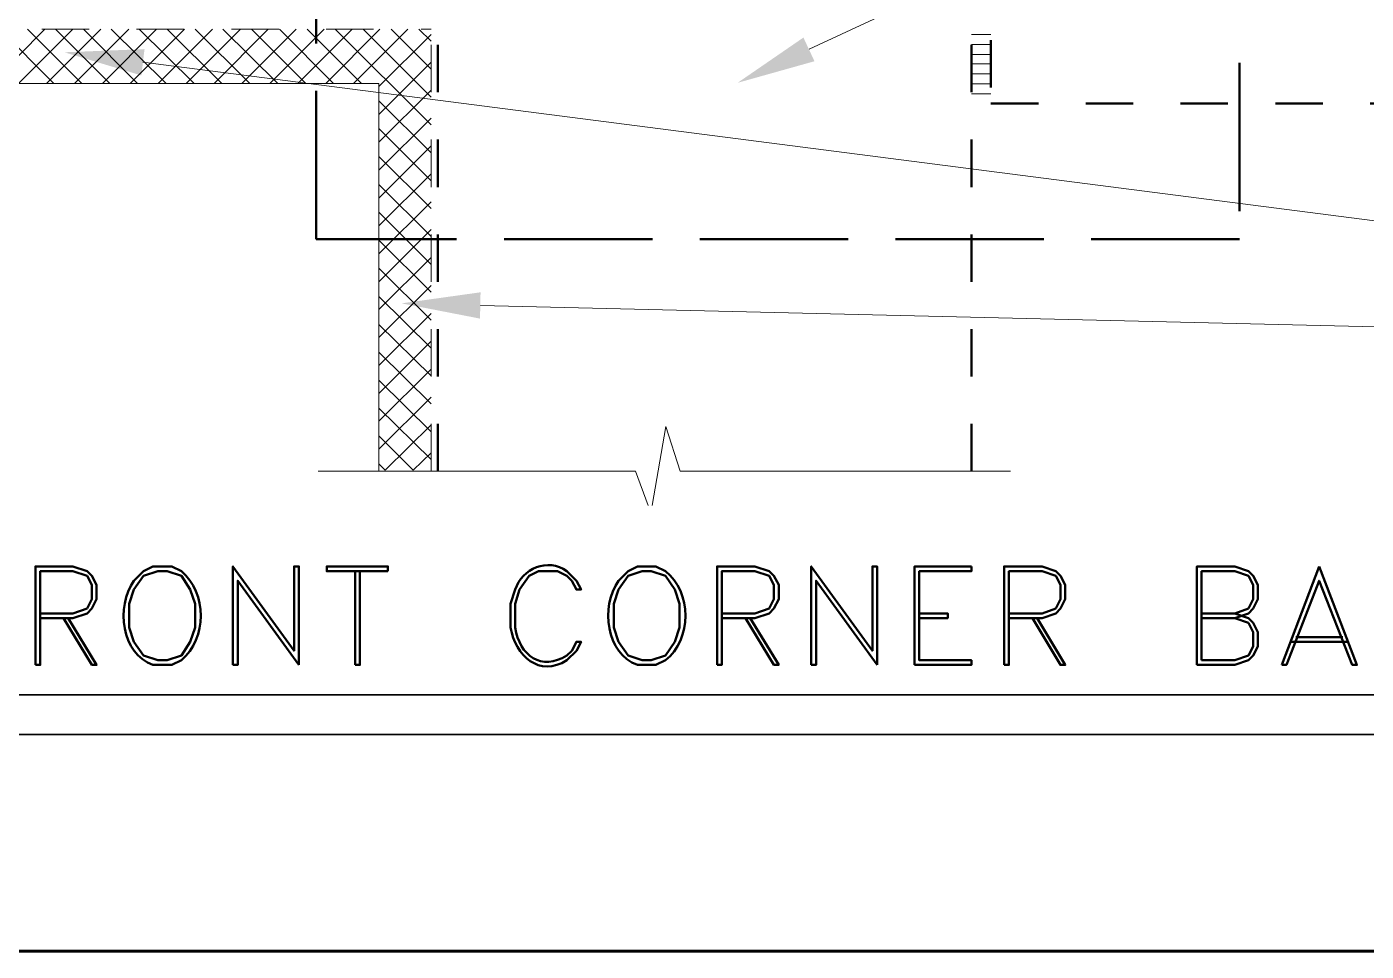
# Model space of a CAD drawing. Header units: inches. Extents: x 5 to 516, y -193 to 129.
# Drawn here: x 76.676 to 79.502, y -192.186 to -190.234 of the extents above; entities that cross this region are included whole.
import ezdxf

# ---------------------------------------------------------------- set-up
doc = ezdxf.new("R2010")
doc.units = ezdxf.units.IN
doc.header["$MEASUREMENT"] = 0
doc.linetypes.add('PDF_IMPORT', pattern=[1, 0.8, -0.2])
doc.layers.add('PDF8_Geometry', color=7, linetype='Continuous')
doc.layers.add('PDF8_Solid Fills', color=7, linetype='Continuous')

msp = doc.modelspace()

# ---------------------------------------------------------------- linework, layer by layer
at = {"layer": 'PDF8_Geometry', "linetype": 'PDF_IMPORT', "lineweight": 50, "ltscale": 0.391111}
msp.add_lwpolyline([(79.2344047, -188.2457829), (79.2344047, -190.6824499), (77.2866256, -190.6824501), (77.286628, -188.245783), (79.2344036, -188.2457829)], dxfattribs=at)
at = {"layer": 'PDF8_Geometry', "lineweight": 15}
for points in [[(78.3266265, -190.2813389), (81.6488488, -188.7380055), (82.1488489, -188.7380055)], [(76.5999598, -190.353561), (76.7144043, -190.2391165)], [(76.7332923, -190.353561), (76.6188478, -190.2391165)], [(76.6588475, -190.353561), (76.7732919, -190.2391165)], [(76.7921799, -190.353561), (76.6777355, -190.2391165)], [(76.7177351, -190.353561), (76.8321796, -190.2391165)], [(76.8510721, -190.353561), (76.7366276, -190.2391165)], [(76.7766273, -190.353561), (76.8910717, -190.2391165)], [(76.9099597, -190.353561), (76.7955152, -190.2391165)], [(76.8355149, -190.353561), (76.9499593, -190.2391165)], [(76.9699595, -190.353561), (76.854404, -190.2391165)], [(76.8944025, -190.353561), (77.008847, -190.2391165)], [(77.0288471, -190.353561), (76.9132916, -190.2391165)], [(76.9532947, -190.353561), (77.0677391, -190.2391165)], [(77.0877393, -190.353561), (76.9721837, -190.2391165)], [(77.0121823, -190.353561), (77.1266267, -190.2391165)], [(77.1466269, -190.353561), (77.0310714, -190.2391165)], [(77.0710699, -190.353561), (77.1855144, -190.2391165)], [(77.2055145, -190.353561), (77.089959, -190.2391165)], [(77.1299575, -190.353561), (77.244402, -190.2391165)], [(77.2644022, -190.353561), (77.1499577, -190.2391165)], [(77.1888497, -190.353561), (77.3032941, -190.2391165)], [(77.3232943, -190.353561), (77.2088499, -190.2391165)], [(77.2477373, -190.353561), (77.3621818, -190.2391165)], [(77.382182, -190.353561), (77.2677375, -190.2391165)], [(77.3066249, -190.353561), (77.4210694, -190.2391165)], [(77.5288472, -190.4413389), (77.3266249, -190.2391166)], [(77.3655171, -190.353561), (77.4799615, -190.2391165)], [(77.5288472, -190.3824498), (77.3855138, -190.2391165)], [(77.5288472, -190.3235611), (77.4444027, -190.2391166)], [(77.5288472, -190.2646723), (77.5032916, -190.2391167)], [(77.4188483, -190.3602276), (77.5288483, -190.2502276)], [(78.7099589, -190.2502276), (78.6688478, -190.2502276)], [(78.7099589, -190.2713387), (78.6688478, -190.2713387)], [(78.7099589, -190.2924501), (78.6688478, -190.2924501)], [(76.9210726, -190.3091166), (81.6488508, -190.9180056), (82.1488506, -190.9180056)], [(77.4188483, -190.4191167), (77.5288483, -190.3091167)], [(78.7099589, -190.3124498), (78.6688478, -190.3124498)], [(77.4188483, -191.1724499), (77.4188483, -190.353561), (73.5855146, -190.353561)], [(78.7099589, -190.3335609), (78.6688478, -190.3335609)], [(78.7099589, -190.354672), (78.6688478, -190.354672)], [(77.4188483, -190.4780054), (77.5288483, -190.3680054)], [(78.7099589, -190.3757834), (78.6688478, -190.3757834)], [(77.5288472, -190.5002276), (77.4188472, -190.3902276)], [(77.4188483, -190.5368945), (77.5288483, -190.4268945)], [(77.5288472, -190.5591167), (77.4188472, -190.4491166)], [(77.4188483, -190.5957832), (77.5288483, -190.4857832)], [(77.5288472, -190.6180054), (77.4188472, -190.5080054)], [(77.4188483, -190.6546723), (77.5288483, -190.5446723)], [(77.5288472, -190.6768945), (77.4188472, -190.5668944)], [(77.4188483, -190.713561), (77.5288483, -190.603561)], [(77.5288472, -190.7357832), (77.4188472, -190.6257832)], [(77.4188483, -190.7724501), (77.5288483, -190.6624501)], [(77.5288472, -190.7946723), (77.4188472, -190.6846722)], [(77.4188483, -190.8313388), (77.5288483, -190.7213388)], [(77.5288472, -190.853561), (77.4188472, -190.743561)], [(77.4188483, -190.8902279), (77.5288483, -190.7802279)], [(77.5288472, -190.9124501), (77.4188472, -190.8035612)], [(77.6332942, -190.82245), (81.64885, -190.9180056), (82.14885, -190.9180056)], [(77.5288472, -190.9713388), (77.4188472, -190.8624499)], [(77.4188483, -190.9491166), (77.5288483, -190.8391166)], [(77.5288472, -191.0302278), (77.4188472, -190.921339)], [(77.4188483, -191.0080057), (77.5288483, -190.8980057)], [(77.4188483, -191.0668944), (77.5288483, -190.9568944)], [(77.5288472, -191.0891166), (77.4188472, -190.9802277)], [(77.4188483, -191.1257835), (77.5288483, -191.0157835)], [(77.5288472, -191.1480056), (77.4188472, -191.0391168)], [(77.4188477, -191.1568945), (77.4321811, -191.1702278), (77.5288477, -191.0746723)], [(78.7510695, -191.1724499), (78.0544028, -191.1724499), (78.0244027, -191.0780055), (77.9955139, -191.2446722)], [(77.4188465, -191.0980056), (77.4910687, -191.1702278), (77.5288465, -191.1335611)], [(77.9866245, -191.2446723), (77.9599578, -191.1724501), (77.2910688, -191.1724501)]]:
    msp.add_lwpolyline(points, dxfattribs=at)
at = {"layer": 'PDF8_Geometry', "linetype": 'PDF_IMPORT', "lineweight": 50, "ltscale": 0.104444}
msp.add_lwpolyline([(77.5432922, -191.1724499), (77.5432922, -189.8957831), (78.6688503, -189.8957831)], dxfattribs=at)
at = {"layer": 'PDF8_Geometry', "linetype": 'PDF_IMPORT', "lineweight": 50, "ltscale": 0.083333}
for points in [[(78.6688484, -191.1724499), (78.6688484, -189.8957831)], [(78.7099589, -190.0624498), (78.7099589, -190.3957832), (80.7166262, -190.3957832)]]:
    msp.add_lwpolyline(points, dxfattribs=at)
at = {"layer": 'PDF8_Geometry', "linetype": 'PDF_IMPORT', "lineweight": 15, "ltscale": 0.102222}
msp.add_lwpolyline([(71.9077349, -190.2391167), (77.5288468, -190.2391167)], dxfattribs=at)
at = {"layer": 'PDF8_Geometry', "linetype": 'PDF_IMPORT', "lineweight": 15, "ltscale": 0.083333}
msp.add_lwpolyline([(77.5288472, -191.1724499), (77.5288472, -190.2391166)], dxfattribs=at)
at = {"layer": 'PDF8_Geometry', "lineweight": 50}
for points in [[(76.7044061, -191.48245), (76.773295, -191.48245), (76.803295, -191.47245), (76.813295, -191.46245), (76.823295, -191.44245), (76.823295, -191.41245), (76.813295, -191.3935611), (76.803295, -191.3835611), (76.773295, -191.3735611), (76.6944061, -191.3735611), (76.6944061, -191.5813389)], [(77.0021817, -191.3835611), (76.9821817, -191.3735611), (76.9421817, -191.3735611), (76.9221817, -191.3835611), (76.9021817, -191.4035611)], [(77.2499617, -191.5813389), (77.2499617, -191.3735611), (77.2399617, -191.3735611), (77.2399617, -191.5513389), (77.1110728, -191.3735611), (77.1110728, -191.5813389)], [(78.023292, -191.3835611), (78.003292, -191.3735611), (77.9644031, -191.3735611), (77.9444031, -191.3835611), (77.9244031, -191.4035611)], [(78.142182, -191.48245), (78.212182, -191.48245), (78.242182, -191.47245), (78.252182, -191.46245), (78.262182, -191.44245), (78.262182, -191.41245), (78.252182, -191.3935611), (78.242182, -191.3835611), (78.212182, -191.3735611), (78.132182, -191.3735611), (78.132182, -191.5813389)], [(78.4699596, -191.5813389), (78.4699596, -191.3735611), (78.4599596, -191.3735611), (78.4599596, -191.5513389), (78.3310707, -191.3735611), (78.3310707, -191.5813389)], [(78.6688487, -191.3735611), (78.5488487, -191.3735611), (78.5488487, -191.5813389)], [(78.6688494, -191.3735612), (78.6688494, -191.3835612), (78.5588494, -191.3835612), (78.5588494, -191.571339), (78.6688494, -191.571339), (78.6688494, -191.581339), (78.5488494, -191.581339)], [(78.7477367, -191.48245), (78.8177367, -191.48245), (78.8466256, -191.47245), (78.8566256, -191.46245), (78.8666256, -191.44245), (78.8666256, -191.41245), (78.8566256, -191.3935611), (78.8466256, -191.3835611), (78.8177367, -191.3735611), (78.7377367, -191.3735611), (78.7377367, -191.5813389)], [(79.2244027, -191.48245), (79.2532916, -191.47245), (79.2632916, -191.46245), (79.2732916, -191.44245), (79.2732916, -191.41245), (79.2632916, -191.3935611), (79.2532916, -191.3835611), (79.2244027, -191.3735611), (79.1444027, -191.3735611), (79.1444027, -191.5813389)], [(79.4021813, -191.3735611), (79.3232924, -191.5813389)], [(79.4021813, -191.3735613), (79.4821813, -191.5813391), (79.4721813, -191.5813391), (79.4021813, -191.4035613), (79.3332924, -191.5813391), (79.3232924, -191.5813391)], [(76.7044023, -191.4724501), (76.7732912, -191.4724501), (76.8032912, -191.4624501), (76.8132912, -191.4424501), (76.8132912, -191.4124501), (76.8032912, -191.3935612), (76.7732912, -191.3835612), (76.7044023, -191.3835612), (76.7044023, -191.581339), (76.6944023, -191.581339)], [(77.3688492, -191.3835612), (77.3688492, -191.581339)], [(77.3788499, -191.3835612), (77.3788499, -191.581339), (77.3688499, -191.581339)], [(77.7066268, -191.50245), (77.7066268, -191.45245), (77.7155157, -191.42245), (77.7355157, -191.3935611), (77.7555157, -191.3835611), (77.7955157, -191.3835611), (77.8155157, -191.3935611), (77.8255157, -191.4035611), (77.8355157, -191.42245), (77.8455157, -191.42245), (77.8355157, -191.4035611), (77.8155157, -191.3835611)], [(78.1421827, -191.4724501), (78.2121827, -191.4724501), (78.2421827, -191.4624501), (78.2521827, -191.4424501), (78.2521827, -191.4124501), (78.2421827, -191.3935612), (78.2121827, -191.3835612), (78.1421827, -191.3835612), (78.1421827, -191.581339), (78.1321827, -191.581339)], [(78.7477374, -191.4724501), (78.8177374, -191.4724501), (78.8466263, -191.4624501), (78.8566263, -191.4424501), (78.8566263, -191.4124501), (78.8466263, -191.3935612), (78.8177374, -191.3835612), (78.7477374, -191.3835612), (78.7477374, -191.581339), (78.7377374, -191.581339)], [(79.1544034, -191.4724501), (79.2244034, -191.4724501), (79.2532923, -191.4624501), (79.2632923, -191.4424501), (79.2632923, -191.4124501), (79.2532923, -191.3935612), (79.2244034, -191.3835612), (79.1544034, -191.3835612), (79.1544034, -191.571339)], [(77.2499579, -191.5813391), (77.121069, -191.4035613), (77.121069, -191.5813391), (77.111069, -191.5813391)], [(77.7066268, -191.42245), (77.6966268, -191.45245), (77.6966268, -191.50245)], [(78.4699604, -191.5813391), (78.3410715, -191.4035613), (78.3410715, -191.5813391), (78.3310715, -191.5813391)], [(76.7532937, -191.4824501), (76.8132937, -191.581339), (76.8232937, -191.581339), (76.7632937, -191.4824501)], [(78.1921818, -191.4824501), (78.2521818, -191.581339), (78.2621818, -191.581339), (78.2021818, -191.4824501)], [(78.5588494, -191.4724499), (78.6188494, -191.4724499), (78.6188494, -191.4824499), (78.5588494, -191.4824499)], [(78.7977365, -191.4824501), (78.8566254, -191.581339), (78.8666254, -191.581339), (78.8077365, -191.4824501)], [(79.224404, -191.4724499), (79.2532929, -191.4824499), (79.2632929, -191.4924499), (79.2732929, -191.5124499), (79.2732929, -191.5424499), (79.2632929, -191.5613388), (79.2532929, -191.5713388), (79.224404, -191.5813388), (79.144404, -191.5813388)], [(79.1544034, -191.4824501), (79.2244034, -191.4824501), (79.2532923, -191.4924501), (79.2632923, -191.5124501), (79.2632923, -191.5424501), (79.2532923, -191.561339), (79.2244034, -191.571339), (79.1544034, -191.571339)], [(77.8155157, -191.5713389), (77.8355157, -191.5513389), (77.8455157, -191.53245), (77.8355157, -191.53245), (77.8255157, -191.5513389), (77.8155157, -191.5613389)], [(79.3432937, -191.53245), (79.4621826, -191.53245)], [(79.3532921, -191.5224501), (79.452181, -191.5224501)], [(76.9421817, -191.5813389), (76.9821817, -191.5813389), (77.0021817, -191.5713389)], [(77.9644031, -191.5813389), (78.003292, -191.5813389), (78.023292, -191.5713389)]]:
    msp.add_lwpolyline(points, dxfattribs=at)
for points in [[(77.4377382, -191.3835611), (77.3088493, -191.3835611), (77.3088493, -191.3735611), (77.4377382, -191.3735611)], [(76.9521825, -191.3835612), (76.9221825, -191.3935612), (76.9021825, -191.4224501), (76.8921825, -191.4524501), (76.8921825, -191.5024501), (76.9021825, -191.5324501), (76.9221825, -191.561339), (76.9521825, -191.571339), (76.9721825, -191.571339), (77.0021825, -191.561339), (77.0210714, -191.5324501), (77.0310714, -191.5024501), (77.0310714, -191.4524501), (77.0210714, -191.4224501), (77.0021825, -191.3935612), (76.9721825, -191.3835612)], [(77.9744039, -191.3835612), (77.9444039, -191.3935612), (77.9244039, -191.4224501), (77.9144039, -191.4524501), (77.9144039, -191.5024501), (77.9244039, -191.5324501), (77.9444039, -191.561339), (77.9744039, -191.571339), (77.9932928, -191.571339), (78.0232928, -191.561339), (78.0432928, -191.5324501), (78.0532928, -191.5024501), (78.0532928, -191.4524501), (78.0432928, -191.4224501), (78.0232928, -191.3935612), (77.9932928, -191.3835612)]]:
    msp.add_lwpolyline(points, close=True, dxfattribs=at)
at = {"layer": 'PDF8_Geometry', "lineweight": 35}
for points in [[(73.105516, -191.6446722), (82.1344056, -191.6446722)], [(73.105516, -191.7280055), (82.1344056, -191.7280055)]]:
    msp.add_lwpolyline(points, dxfattribs=at)
at = {"layer": 'PDF8_Geometry', "lineweight": 60}
msp.add_lwpolyline([(71.579958, -192.1857834), (116.5799616, -192.1857834)], dxfattribs=at)
at = {"layer": 'PDF8_Geometry', "lineweight": 50}
for points in [[(77.8155157, -191.3835611), (77.775312, -191.3543574), (77.7205527, -191.37745), (77.7066268, -191.42245)], [(77.0021817, -191.5713389), (77.0569225, -191.5255796), (77.0569225, -191.4293204), (77.0021817, -191.3835611)], [(78.023292, -191.5713389), (78.0794772, -191.5285055), (78.0794772, -191.4263944), (78.023292, -191.3835611)], [(76.9021817, -191.4035611), (76.8632928, -191.4586722), (76.8760706, -191.5581537), (76.9421817, -191.5813389)], [(77.9244031, -191.4035611), (77.8855142, -191.4586722), (77.898292, -191.5581537), (77.9644031, -191.5813389)], [(77.6966268, -191.50245), (77.7072194, -191.5618203), (77.7567564, -191.6084685), (77.8155157, -191.5713389)], [(77.7066268, -191.50245), (77.7152749, -191.5618018), (77.7619046, -191.5949685), (77.8155157, -191.5613389)]]:
    msp.add_open_spline(points, degree=3, dxfattribs=at)
at = {"layer": 'PDF8_Solid Fills', "lineweight": 50, "transparency": 33554559}
for points in [[(78.3377394, -190.3068945), (78.1755172, -190.3524501), (78.3144061, -190.2568945)], [(76.917736, -190.3368944), (76.7555138, -190.2880055), (76.9244027, -190.2813389)], [(77.632182, -190.8502278), (77.4666264, -190.8180056), (77.6332931, -190.7946723)]]:
    msp.add_solid(points, dxfattribs=at)

doc.saveas('drawing.dxf')
